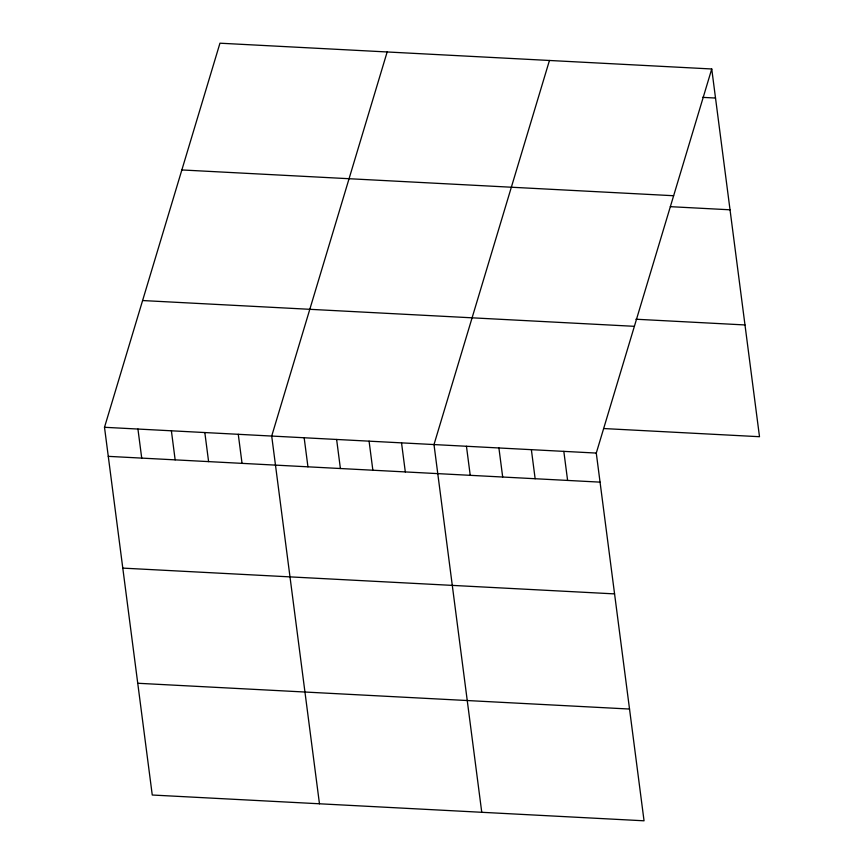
<?xml version="1.0" encoding="UTF-8"?>
<svg xmlns="http://www.w3.org/2000/svg" width="864" height="864" viewBox="0 0 864 864"><rect width="100%" height="100%" fill="white"/><g stroke="black" fill="none" stroke-linecap="round" stroke-linejoin="round"><path stroke-width="1.3" d="M711.742 68.98L596.279 453.071L644.047 820.8L152.258 795.02L104.501 427.291L219.953 43.2L711.742 68.98L759.499 436.709L603.698 428.544M387.158 51.97L271.706 436.061L319.464 803.79M549.45 60.469L433.998 444.56L481.756 812.29M702.529 97.362L715.511 98.042M181.85 169.949L673.639 195.728M670.313 206.669L730.026 209.801M635.926 319.226L744.984 324.95M142.603 300.542L634.381 326.322M104.501 427.291L596.279 453.071M108.27 456.354L600.059 482.134M122.785 568.112L614.574 593.892M137.743 683.262L629.532 709.042M563.825 451.375L567.605 480.427M531.371 449.669L535.14 478.732M498.906 447.962L502.686 477.025M466.452 446.267L470.232 475.33M401.533 442.865L405.313 471.928M369.079 441.158L372.859 470.221M336.625 439.463L340.394 468.526M304.16 437.756L307.94 466.819M238.27 434.3L242.039 463.363M204.822 432.551L208.602 461.614M171.385 430.801L175.154 459.864M137.938 429.041L141.718 458.104"/></g></svg>
